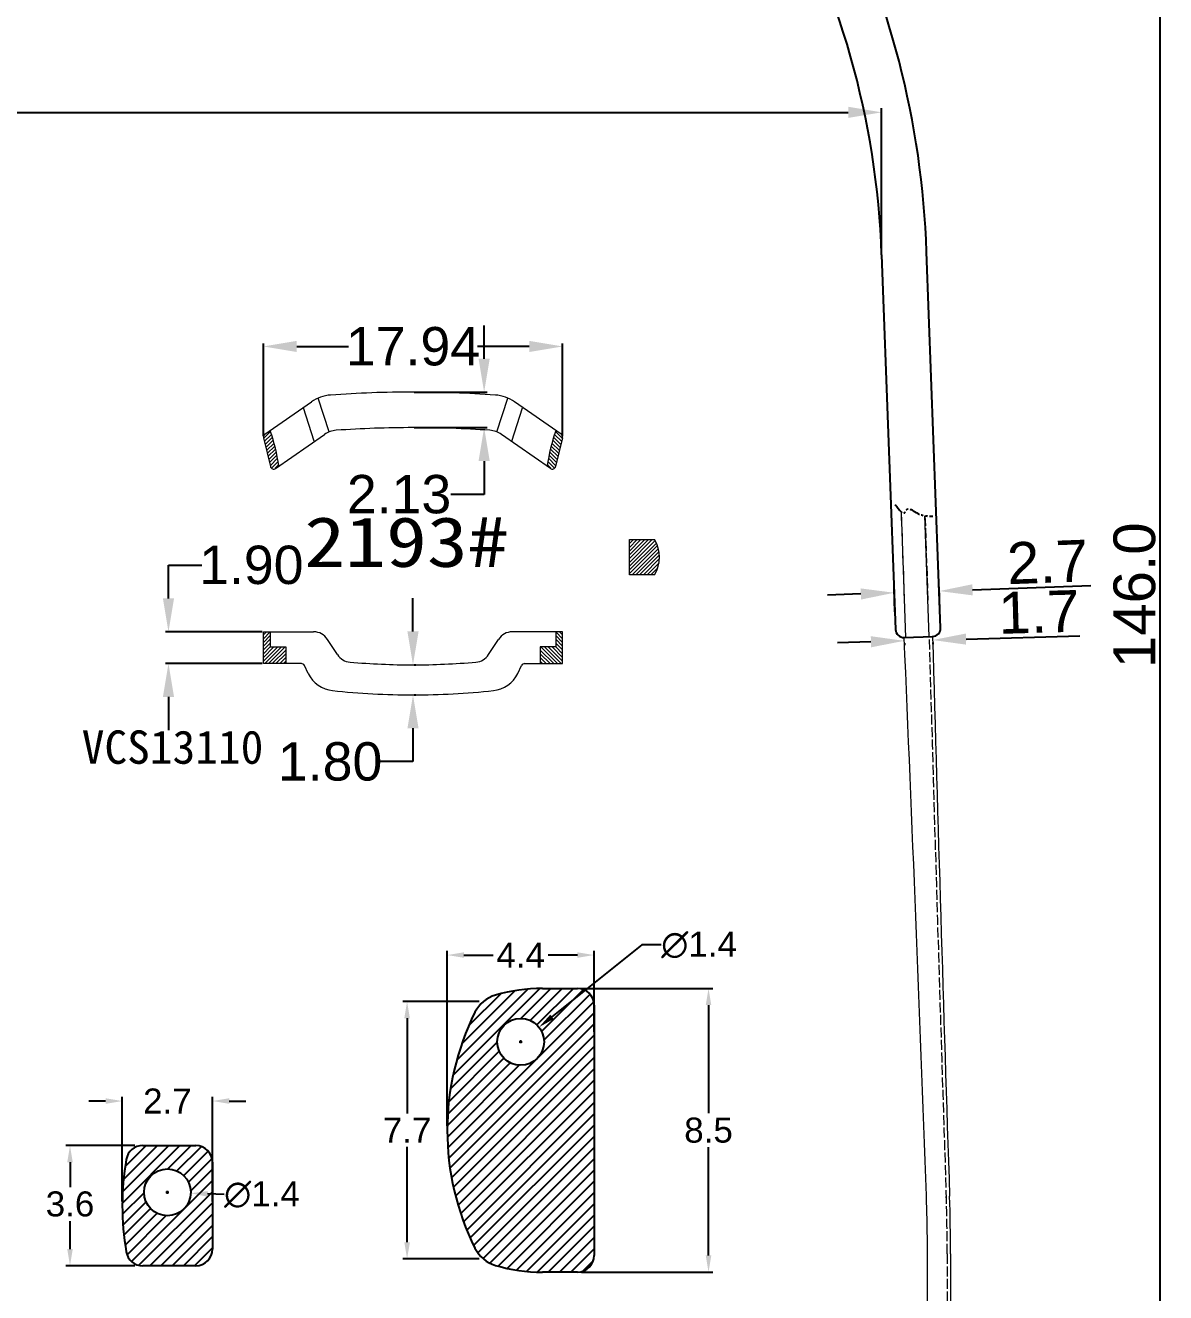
# Model space of a CAD drawing. Header units: millimetres. Extents: x 1167 to 2269, y 1197 to 1555.
# Drawn here: x 1538.1 to 1606.4, y 1357.3 to 1433.2 of the extents above; entities that cross this region are included whole.
import ezdxf

# ---------------------------------------------------------------- set-up
doc = ezdxf.new("R2010")
doc.units = ezdxf.units.MM
doc.linetypes.add('ACAD_ISO02W100', pattern=[15, 12, -3])
doc.linetypes.add('PHANTOM2', pattern=[1.25, 0.625, -0.125, 0.125, -0.125, 0.125, -0.125])
doc.layers.add('Dimension', color=3, linetype='Continuous')
doc.layers.add('标注', color=4, linetype='Continuous', lineweight=5)
doc.styles.get("Standard").update_dxf_attribs({"font": 'arial.ttf'})
doc.styles.add('宋体', font='SimSun.ttf')
doc.dimstyles.get("Standard").update_dxf_attribs({"dimtxt": 0.18, "dimasz": 0.18, "dimexe": 0.18, "dimexo": 0.0625, "dimgap": 0.09, "dimtad": 0, "dimtih": 1, "dimtoh": 1, "dimdec": 4, "dimzin": 0, "dimdsep": 46, "dimtxsty": 'Standard', "dimcen": 0.09, "dimadec": 0, "dimazin": 0, "dimtfac": 1, "dimtdec": 4, "dimtofl": 0, "dimtmove": 0, "dimatfit": 3, "dimfxl": 1, "dimtolj": 1, "dimtzin": 0, "dimarcsym": 0})
doc.dimstyles.new('Standard$0', dxfattribs={"dimtxt": 2.3, "dimasz": 2, "dimexe": 1, "dimexo": 1, "dimgap": 1, "dimtad": 0, "dimtih": 1, "dimtoh": 1, "dimdec": 1, "dimzin": 0, "dimdsep": 46, "dimtxsty": 'Standard', "dimcen": 0, "dimclrd": 4, "dimclre": 4, "dimclrt": 4, "dimadec": 1, "dimazin": 0, "dimtfac": 1, "dimtdec": 1, "dimtofl": 0, "dimtmove": 0, "dimatfit": 0, "dimfxl": 1, "dimtolj": 1, "dimtzin": 0, "dimarcsym": 0})

# ---------------------------------------------------------------- blocks, each defined once
blk = doc.blocks.new('*D229')
at = {"color": 0, "lineweight": -2, "transparency": 16777216}
for p, q in [((1552.374, 1408.586), (1552.374, 1414.131)), ((1554.374, 1413.951), (1557.485, 1413.951)), ((1568.31, 1413.951), (1565.2, 1413.951)), ((1570.31, 1408.586), (1570.31, 1414.131))]:
    blk.add_line(p, q, dxfattribs=at)
at = {"color": 0, "transparency": 16777216}
for points in [[(1554.374, 1414.285), (1554.374, 1413.618), (1552.374, 1413.951)], [(1568.31, 1414.285), (1568.31, 1413.618), (1570.31, 1413.951)]]:
    blk.add_solid(points, dxfattribs=at)
at = {"layer": 'Defpoints', "color": 0, "transparency": 16777216}
for p in [(1570.31, 1413.951), (1552.374, 1408.524), (1570.31, 1408.524)]:
    blk.add_point(p, dxfattribs=at)
at = {"color": 0, "lineweight": 9, "transparency": 16777216, "insert": (1561.342, 1413.951), "char_height": 2.3, "attachment_point": 5}
blk.add_mtext('\\A1;17.94', dxfattribs=at)
blk = doc.blocks.new('*D230')
at = {"color": 0, "lineweight": -2, "transparency": 16777216}
for p, q in [((1546.69, 1398.852), (1546.69, 1400.852)), ((1546.69, 1400.852), (1548.69, 1400.852)), ((1552.312, 1396.852), (1546.51, 1396.852)), ((1552.312, 1394.952), (1546.51, 1394.952)), ((1546.69, 1392.952), (1546.69, 1390.952))]:
    blk.add_line(p, q, dxfattribs=at)
at = {"color": 0, "transparency": 16777216}
for points in [[(1546.357, 1398.852), (1547.024, 1398.852), (1546.69, 1396.852)], [(1546.357, 1392.952), (1547.024, 1392.952), (1546.69, 1394.952)]]:
    blk.add_solid(points, dxfattribs=at)
at = {"layer": 'Defpoints', "color": 0, "transparency": 16777216}
for p in [(1546.69, 1396.852), (1552.374, 1396.852), (1552.374, 1394.952)]:
    blk.add_point(p, dxfattribs=at)
at = {"color": 0, "lineweight": 9, "transparency": 16777216, "insert": (1551.655, 1400.852), "char_height": 2.3, "attachment_point": 5}
blk.add_mtext('\\A1;1.90', dxfattribs=at)
blk = doc.blocks.new('*D231')
at = {"color": 0, "lineweight": -2, "transparency": 16777216}
for p, q in [((1561.342, 1396.875), (1561.342, 1398.875)), ((1561.405, 1394.875), (1561.522, 1394.875)), ((1561.405, 1393.075), (1561.522, 1393.075)), ((1561.342, 1391.075), (1561.342, 1389.075)), ((1561.342, 1389.075), (1559.342, 1389.075))]:
    blk.add_line(p, q, dxfattribs=at)
at = {"color": 0, "transparency": 16777216}
for points in [[(1561.009, 1396.875), (1561.676, 1396.875), (1561.342, 1394.875)], [(1561.009, 1391.075), (1561.676, 1391.075), (1561.342, 1393.075)]]:
    blk.add_solid(points, dxfattribs=at)
at = {"layer": 'Defpoints', "color": 0, "transparency": 16777216}
for p in [(1561.342, 1394.875), (1561.342, 1393.075), (1561.342, 1393.075)]:
    blk.add_point(p, dxfattribs=at)
at = {"color": 0, "lineweight": 9, "transparency": 16777216, "insert": (1556.377, 1389.075), "char_height": 2.3, "attachment_point": 5}
blk.add_mtext('\\A1;1.80', dxfattribs=at)
blk = doc.blocks.new('*D232')
at = {"color": 0, "lineweight": -2, "transparency": 16777216}
for p, q in [((1565.605, 1413.217), (1565.605, 1415.217)), ((1561.405, 1411.217), (1565.785, 1411.217)), ((1561.405, 1409.087), (1565.785, 1409.087)), ((1565.605, 1407.087), (1565.605, 1405.087)), ((1565.605, 1405.087), (1563.605, 1405.087))]:
    blk.add_line(p, q, dxfattribs=at)
at = {"color": 0, "transparency": 16777216}
for points in [[(1565.272, 1413.217), (1565.939, 1413.217), (1565.605, 1411.217)], [(1565.272, 1407.087), (1565.939, 1407.087), (1565.605, 1409.087)]]:
    blk.add_solid(points, dxfattribs=at)
at = {"layer": 'Defpoints', "color": 0, "transparency": 16777216}
for p in [(1561.342, 1411.217), (1561.342, 1409.087), (1565.605, 1409.087)]:
    blk.add_point(p, dxfattribs=at)
at = {"color": 0, "lineweight": 9, "transparency": 16777216, "insert": (1560.509, 1405.087), "char_height": 2.3, "attachment_point": 5}
blk.add_mtext('\\A1;2.13', dxfattribs=at)
blk = doc.blocks.new('*D196')
at = {"layer": 'Defpoints', "color": 0, "ltscale": 1000, "transparency": 16777216}
for p in [(1589.426, 1427.978), (1456.155, 1420.079), (1589.426, 1419.441)]:
    blk.add_point(p, dxfattribs=at)
at = {"layer": 'Dimension', "color": 3, "lineweight": -2, "ltscale": 1000, "transparency": 16777216}
for p, q in [((1456.155, 1420.329), (1456.155, 1428.228)), ((1458.155, 1427.978), (1587.426, 1427.978)), ((1589.426, 1419.691), (1589.426, 1428.228))]:
    blk.add_line(p, q, dxfattribs=at)
at = {"layer": 'Dimension', "color": 3, "ltscale": 1000, "transparency": 16777216}
for points in [[(1458.155, 1428.311), (1458.155, 1427.644), (1456.155, 1427.978)], [(1587.426, 1428.311), (1587.426, 1427.644), (1589.426, 1427.978)]]:
    blk.add_solid(points, dxfattribs=at)
at = {"layer": 'Dimension', "ltscale": 1000, "transparency": 16777216, "insert": (1524.199, 1429.505), "char_height": 2.5, "attachment_point": 5}
blk.add_mtext('\\A1;133±1', dxfattribs=at)
blk = doc.blocks.new('*D197')
at = {"layer": 'Defpoints', "color": 0, "transparency": 16777216}
for p in [(1571.872, 1472.019), (1606.111, 1472.019), (1589.881, 1326.066)]:
    blk.add_point(p, dxfattribs=at)
at = {"layer": 'Dimension', "color": 3, "lineweight": -2, "transparency": 16777216}
for p, q in [((1572.122, 1472.019), (1606.361, 1472.019)), ((1606.111, 1328.066), (1606.111, 1470.019)), ((1590.131, 1326.066), (1606.361, 1326.066))]:
    blk.add_line(p, q, dxfattribs=at)
at = {"layer": 'Dimension', "color": 3, "transparency": 16777216}
for points in [[(1605.778, 1470.019), (1606.444, 1470.019), (1606.111, 1472.019)], [(1605.778, 1328.066), (1606.444, 1328.066), (1606.111, 1326.066)]]:
    blk.add_solid(points, dxfattribs=at)
at = {"layer": 'Dimension', "transparency": 16777216, "insert": (1604.584, 1399.043), "char_height": 2.5, "attachment_point": 5, "rotation": 90}
blk.add_mtext('\\A1;146.0', dxfattribs=at)
blk = doc.blocks.new('*D200')
at = {"layer": 'Defpoints', "color": 0, "transparency": 16777216}
for p in [(1590.781, 1396.426), (1592.479, 1396.473), (1592.482, 1396.362)]:
    blk.add_point(p, dxfattribs=at)
at = {"layer": 'Dimension', "color": 3, "lineweight": -2, "transparency": 16777216}
for p, q in [((1594.481, 1396.418), (1601.295, 1396.61)), ((1588.785, 1396.258), (1586.785, 1396.202)), ((1590.788, 1396.176), (1590.791, 1396.064)), ((1592.486, 1396.223), (1592.489, 1396.112))]:
    blk.add_line(p, q, dxfattribs=at)
at = {"layer": 'Dimension', "color": 3, "transparency": 16777216}
for points in [[(1588.775, 1396.591), (1588.794, 1395.925), (1590.784, 1396.314)], [(1594.472, 1396.751), (1594.49, 1396.085), (1592.482, 1396.362)]]:
    blk.add_solid(points, dxfattribs=at)
at = {"layer": 'Dimension', "transparency": 16777216, "insert": (1598.845, 1398.047), "char_height": 2.5, "attachment_point": 5, "rotation": 1.61166}
blk.add_mtext('\\A1;1.7', dxfattribs=at)
blk = doc.blocks.new('*D201')
at = {"layer": 'Defpoints', "color": 0, "transparency": 16777216}
for p in [(1592.876, 1399.295), (1592.928, 1397.896), (1590.23, 1397.796)]:
    blk.add_point(p, dxfattribs=at)
at = {"layer": 'Dimension', "color": 3, "lineweight": -2, "transparency": 16777216}
for p, q in [((1590.221, 1398.046), (1590.169, 1399.445)), ((1592.919, 1398.146), (1592.867, 1399.545)), ((1594.875, 1399.37), (1601.964, 1399.633)), ((1588.18, 1399.121), (1586.181, 1399.047))]:
    blk.add_line(p, q, dxfattribs=at)
at = {"layer": 'Dimension', "color": 3, "transparency": 16777216}
for points in [[(1588.167, 1399.454), (1588.192, 1398.788), (1590.178, 1399.195)], [(1594.863, 1399.703), (1594.887, 1399.036), (1592.876, 1399.295)]]:
    blk.add_solid(points, dxfattribs=at)
at = {"layer": 'Dimension', "transparency": 16777216, "insert": (1599.363, 1401.042), "char_height": 2.5, "attachment_point": 5, "rotation": 2.12706}
blk.add_mtext('\\A1;2.7', dxfattribs=at)
blk = doc.blocks.new('*D144')
at = {"layer": 'Defpoints', "color": 0, "transparency": 16777216}
for p in [(1549.327, 1368.741), (1543.924, 1362.472), (1549.327, 1362.472)]:
    blk.add_point(p, dxfattribs=at)
at = {"layer": 'Dimension', "color": 3, "lineweight": -2, "transparency": 16777216}
for p, q in [((1542.924, 1368.741), (1541.924, 1368.741)), ((1543.924, 1362.722), (1543.924, 1368.991)), ((1549.327, 1362.722), (1549.327, 1368.991)), ((1550.327, 1368.741), (1551.327, 1368.741))]:
    blk.add_line(p, q, dxfattribs=at)
at = {"layer": 'Dimension', "color": 3, "transparency": 16777216}
for points in [[(1542.924, 1368.907), (1542.924, 1368.574), (1543.924, 1368.741)], [(1550.327, 1368.907), (1550.327, 1368.574), (1549.327, 1368.741)]]:
    blk.add_solid(points, dxfattribs=at)
at = {"layer": 'Dimension', "transparency": 16777216, "insert": (1546.625, 1368.741), "char_height": 1.5, "attachment_point": 5}
blk.add_mtext('\\A1;2.7', dxfattribs=at)
blk = doc.blocks.new('*D145')
at = {"layer": 'Defpoints', "color": 0, "transparency": 16777216}
for p in [(1544.927, 1366.072), (1540.789, 1358.872), (1544.927, 1358.872)]:
    blk.add_point(p, dxfattribs=at)
at = {"layer": 'Dimension', "color": 3, "lineweight": -2, "transparency": 16777216}
for p, q in [((1544.677, 1366.072), (1540.539, 1366.072)), ((1540.789, 1365.072), (1540.789, 1363.582)), ((1540.789, 1359.872), (1540.789, 1361.549)), ((1544.677, 1358.872), (1540.539, 1358.872))]:
    blk.add_line(p, q, dxfattribs=at)
at = {"layer": 'Dimension', "color": 3, "transparency": 16777216}
for points in [[(1540.623, 1365.072), (1540.956, 1365.072), (1540.789, 1366.072)], [(1540.623, 1359.872), (1540.956, 1359.872), (1540.789, 1358.872)]]:
    blk.add_solid(points, dxfattribs=at)
at = {"layer": 'Dimension', "transparency": 16777216, "insert": (1540.789, 1362.566), "char_height": 1.5, "attachment_point": 5}
blk.add_mtext('\\A1;3.6', dxfattribs=at)
blk = doc.blocks.new('*D146')
at = {"layer": 'Defpoints', "color": 0, "transparency": 16777216}
for p in [(1572.195, 1377.487), (1572.195, 1372.627), (1563.395, 1366.988)]:
    blk.add_point(p, dxfattribs=at)
at = {"layer": 'Dimension', "color": 3, "lineweight": -2, "transparency": 16777216}
for p, q in [((1563.395, 1367.238), (1563.395, 1377.737)), ((1564.395, 1377.487), (1566.152, 1377.487)), ((1571.195, 1377.487), (1569.438, 1377.487)), ((1572.195, 1372.877), (1572.195, 1377.737))]:
    blk.add_line(p, q, dxfattribs=at)
at = {"layer": 'Dimension', "color": 3, "transparency": 16777216}
for points in [[(1564.395, 1377.654), (1564.395, 1377.321), (1563.395, 1377.487)], [(1571.195, 1377.654), (1571.195, 1377.321), (1572.195, 1377.487)]]:
    blk.add_solid(points, dxfattribs=at)
at = {"layer": 'Dimension', "transparency": 16777216, "insert": (1567.795, 1377.487), "char_height": 1.5, "attachment_point": 5}
blk.add_mtext('\\A1;4.4', dxfattribs=at)
blk = doc.blocks.new('*D173')
at = {"layer": 'Defpoints', "color": 0, "transparency": 16777216}
for p in [(1571.195, 1375.488), (1579.051, 1375.488), (1571.195, 1358.488)]:
    blk.add_point(p, dxfattribs=at)
at = {"layer": 'Dimension', "color": 3, "lineweight": -2, "transparency": 16777216}
for p, q in [((1571.445, 1375.488), (1579.301, 1375.488)), ((1579.051, 1374.488), (1579.051, 1368.004)), ((1579.051, 1359.488), (1579.051, 1365.972)), ((1571.445, 1358.488), (1579.301, 1358.488))]:
    blk.add_line(p, q, dxfattribs=at)
at = {"layer": 'Dimension', "color": 3, "transparency": 16777216}
for points in [[(1578.884, 1374.488), (1579.218, 1374.488), (1579.051, 1375.488)], [(1578.884, 1359.488), (1579.218, 1359.488), (1579.051, 1358.488)]]:
    blk.add_solid(points, dxfattribs=at)
at = {"layer": 'Dimension', "transparency": 16777216, "insert": (1579.051, 1366.988), "char_height": 1.5, "attachment_point": 5}
blk.add_mtext('\\A1;8.5', dxfattribs=at)
blk = doc.blocks.new('*D147')
at = {"layer": 'Defpoints', "color": 0, "transparency": 16777216}
for p in [(1565.563, 1374.699), (1560.988, 1359.278), (1565.563, 1359.278)]:
    blk.add_point(p, dxfattribs=at)
at = {"layer": 'Dimension', "color": 3, "lineweight": -2, "transparency": 16777216}
for p, q in [((1565.313, 1374.699), (1560.738, 1374.699)), ((1560.988, 1373.699), (1560.988, 1367.988)), ((1560.988, 1360.278), (1560.988, 1365.988)), ((1565.313, 1359.278), (1560.738, 1359.278))]:
    blk.add_line(p, q, dxfattribs=at)
at = {"layer": 'Dimension', "color": 3, "transparency": 16777216}
for points in [[(1560.821, 1373.699), (1561.155, 1373.699), (1560.988, 1374.699)], [(1560.821, 1360.278), (1561.155, 1360.278), (1560.988, 1359.278)]]:
    blk.add_solid(points, dxfattribs=at)
at = {"layer": 'Dimension', "transparency": 16777216, "insert": (1560.988, 1366.988), "char_height": 1.5, "attachment_point": 5}
blk.add_mtext('\\A1;7.7', dxfattribs=at)
blk = doc.blocks.new('*D174')
at = {"layer": 'Defpoints', "color": 0, "transparency": 16777216}
for p in [(1545.228, 1363.328), (1548.025, 1363.216)]:
    blk.add_point(p, dxfattribs=at)
at = {"layer": 'Dimension', "color": 0, "lineweight": -2, "transparency": 16777216}
for p, q in [((1546.537, 1363.272), (1546.717, 1363.272)), ((1546.627, 1363.182), (1546.627, 1363.362)), ((1550.024, 1363.136), (1549.025, 1363.176))]:
    blk.add_line(p, q, dxfattribs=at)
at = {"layer": 'Dimension', "color": 0, "transparency": 16777216}
blk.add_solid([(1549.031, 1363.343), (1549.018, 1363.01), (1548.025, 1363.216)], dxfattribs=at)
at = {"layer": 'Dimension', "color": 0, "transparency": 16777216, "insert": (1552.292, 1363.136), "char_height": 1.5, "attachment_point": 5}
blk.add_mtext('\\A1;∅1.4', dxfattribs=at)
blk = doc.blocks.new('*D175')
at = {"layer": 'Defpoints', "color": 0, "transparency": 16777216}
for p in [(1568.889, 1373.162), (1566.701, 1371.414)]:
    blk.add_point(p, dxfattribs=at)
at = {"layer": 'Dimension', "color": 0, "lineweight": -2, "transparency": 16777216}
for p, q in [((1575.055, 1378.09), (1569.67, 1373.786)), ((1576.215, 1378.09), (1575.055, 1378.09)), ((1567.705, 1372.288), (1567.885, 1372.288)), ((1567.795, 1372.198), (1567.795, 1372.378))]:
    blk.add_line(p, q, dxfattribs=at)
at = {"layer": 'Dimension', "color": 0, "transparency": 16777216}
blk.add_solid([(1569.566, 1373.916), (1569.774, 1373.656), (1568.889, 1373.162)], dxfattribs=at)
at = {"layer": 'Dimension', "color": 0, "transparency": 16777216, "insert": (1578.484, 1378.09), "char_height": 1.5, "attachment_point": 5}
blk.add_mtext('\\A1;∅1.4', dxfattribs=at)

msp = doc.modelspace()

# ---------------------------------------------------------------- hatches: boundary and pattern name
at = {"lineweight": 9}
h = msp.add_hatch(dxfattribs=at)
h.set_pattern_fill('ANSI31', color=1, scale=0.05, style=0)
h.set_pattern_definition([(45, (163.98925, 843.7493), (-0.112253202, 0.112253202), [])])
h.paths.add_polyline_path([(1552.38623, 1408.45078, -0.30927589), (1552.4664, 1408.66189), (1552.79238, 1408.88874, -0.04903315), (1553.29615, 1406.80269), (1553.0979, 1406.66473, -0.52756193), (1552.78925, 1406.78194)])
h = msp.add_hatch(dxfattribs=at)
h.set_pattern_fill('ANSI31', color=1, scale=0.05, style=0)
h.set_pattern_definition([(135, (2958.6955, 843.7493), (0.112253202, 0.112253202), [])])
h.paths.add_polyline_path([(1570.29852, 1408.45078, 0.30927589), (1570.21835, 1408.66189), (1569.89238, 1408.88874, 0.04903315), (1569.38861, 1406.80269), (1569.58685, 1406.66473, 0.52756193), (1569.8955, 1406.78194)])
h = msp.add_hatch(dxfattribs=at)
h.set_pattern_fill('ANSI31', color=1, scale=0.05, style=0)
h.set_pattern_definition([(45, (163.98925, 841.7934), (-0.112253202, 0.112253202), [])])
edge = h.paths.add_edge_path()
edge.add_arc((1574.12713, 1401.3259), 1.9875, 328.1092082, 391.8907918)
edge.add_line((1575.81463, 1402.3759), (1574.31463, 1402.3759))
edge.add_line((1574.31463, 1402.3759), (1574.31463, 1400.2759))
edge.add_line((1574.31463, 1400.2759), (1575.81463, 1400.2759))
h = msp.add_hatch(dxfattribs=at)
h.set_pattern_fill('ANSI31', color=1, scale=0.05, style=0)
h.set_pattern_definition([(45, (163.98925, 842.76876), (-0.112253202, 0.112253202), [])])
h.paths.add_polyline_path([(1553.71755, 1394.95212), (1553.71755, 1395.95212), (1552.79238, 1395.95212), (1552.79238, 1396.85212), (1552.37435, 1396.85212), (1552.37435, 1394.95212)])
h = msp.add_hatch(dxfattribs=at)
h.set_pattern_fill('ANSI31', color=1, scale=0.05, style=0)
h.set_pattern_definition([(135, (2958.6955, 842.76876), (0.112253202, 0.112253202), [])])
h.paths.add_polyline_path([(1570.3104, 1394.95212), (1570.3104, 1396.85212), (1569.89238, 1396.85212), (1569.89238, 1395.95212), (1568.9672, 1395.95212), (1568.9672, 1394.95212)])

# ---------------------------------------------------------------- linework, layer by layer
for p, q in [((1589.42598, 1419.44104), (1590.26039, 1396.98318)), ((1592.95821, 1397.08877), (1592.12127, 1419.62276)), ((1590.777, 1396.51229), (1592.47597, 1396.57162)), ((1569.09736, 1375.48804), (1571.19509, 1375.48804)), ((1572.19509, 1374.48804), (1572.19509, 1359.48804)), ((1545.14665, 1366.07211), (1548.32658, 1366.07211)), ((1549.32658, 1365.07211), (1549.32658, 1359.87211)), ((1548.32658, 1358.87211), (1545.14665, 1358.87211)), ((1571.19509, 1358.48804), (1569.09736, 1358.48804))]:
    msp.add_line(p, q)
at = {"color": 0, "lineweight": 9}
for p, q in [((1556.32203, 1408.83293), (1555.66541, 1410.85161)), ((1566.36272, 1408.83293), (1567.01934, 1410.85161)), ((1552.46011, 1408.68797), (1555.25581, 1410.63352)), ((1555.42467, 1408.28394), (1554.7784, 1410.27082)), ((1567.26008, 1408.28394), (1567.90636, 1410.27082)), ((1570.22464, 1408.68797), (1567.42894, 1410.63352)), ((1553.1042, 1406.63865), (1556.03858, 1408.68071)), ((1569.58055, 1406.63865), (1566.64617, 1408.68071)), ((1552.37994, 1408.47686), (1552.79555, 1406.75587)), ((1570.30481, 1408.47686), (1569.8892, 1406.75587)), ((1574.31463, 1402.3759), (1575.81463, 1402.3759)), ((1574.31463, 1400.2759), (1574.31463, 1402.3759)), ((1575.81463, 1400.2759), (1574.31463, 1400.2759)), ((1552.37435, 1396.85212), (1555.38621, 1396.85212)), ((1552.37435, 1394.95212), (1552.37435, 1396.85212)), ((1552.79238, 1396.85212), (1552.79238, 1395.95212)), ((1556.81738, 1395.48816), (1556.22384, 1396.39835)), ((1565.86737, 1395.48816), (1566.46091, 1396.39835)), ((1570.3104, 1396.85212), (1567.29854, 1396.85212)), ((1569.89238, 1396.85212), (1569.89238, 1395.95212)), ((1570.3104, 1394.95212), (1570.3104, 1396.85212)), ((1552.79238, 1395.95212), (1553.71755, 1395.95212)), ((1553.71755, 1395.95212), (1553.71755, 1394.95212)), ((1569.89238, 1395.95212), (1568.9672, 1395.95212)), ((1568.9672, 1395.95212), (1568.9672, 1394.95212)), ((1554.65324, 1394.95212), (1552.37435, 1394.95212)), ((1568.03151, 1394.95212), (1570.3104, 1394.95212)), ((1555.06942, 1394.35347), (1554.83311, 1394.83956)), ((1567.61533, 1394.35347), (1567.85164, 1394.83956))]:
    msp.add_line(p, q, dxfattribs=at)
at = {"color": 251, "linetype": 'ACAD_ISO02W100', "lineweight": 13, "ltscale": 0.05}
for p, q in [((1590.80042, 1398.707), (1590.61462, 1404.02756)), ((1592.02308, 1403.8099), (1592.19957, 1398.75586))]:
    msp.add_line(p, q, dxfattribs=at)
at = {"color": 6, "linetype": 'Continuous'}
for p, q in [((1563.74392, 1370.29719), (1568.93343, 1375.4867)), ((1563.96096, 1371.18774), (1568.22296, 1375.44974)), ((1564.26282, 1372.16313), (1567.45134, 1375.35164)), ((1564.68852, 1373.26234), (1566.59644, 1375.17026)), ((1567.80824, 1373.68798), (1569.6083, 1375.48804)), ((1568.36193, 1373.56816), (1570.28182, 1375.48804)), ((1568.76496, 1373.29767), (1570.95534, 1375.48804)), ((1569.04984, 1372.90902), (1571.55993, 1375.41911)), ((1569.19221, 1372.37788), (1571.9538, 1375.13947)), ((1563.42948, 1365.94163), (1572.17506, 1374.68721)), ((1563.48273, 1365.32136), (1572.19509, 1374.03372)), ((1563.55752, 1364.72263), (1572.19509, 1373.3602)), ((1563.5903, 1369.47005), (1566.39515, 1372.2749)), ((1563.65203, 1364.14362), (1572.19509, 1372.68668)), ((1563.42456, 1367.95727), (1566.78546, 1371.31817)), ((1563.48682, 1368.69305), (1566.51498, 1371.7212)), ((1563.76473, 1363.5828), (1572.19509, 1372.01316)), ((1563.89436, 1363.03892), (1572.19509, 1371.33965)), ((1563.3972, 1367.25638), (1567.17411, 1371.0333)), ((1563.40003, 1366.5857), (1567.70526, 1370.89093)), ((1564.03985, 1362.51089), (1572.19509, 1370.66613)), ((1564.2003, 1361.99781), (1572.19509, 1369.99261)), ((1564.37492, 1361.49891), (1572.19509, 1369.31909)), ((1564.56304, 1361.01352), (1572.19509, 1368.64557)), ((1564.7641, 1360.54106), (1572.19509, 1367.97205)), ((1564.9776, 1360.08104), (1572.19509, 1367.29853)), ((1543.92486, 1362.62129), (1547.37568, 1366.07211)), ((1543.94603, 1363.31598), (1546.70216, 1366.07211)), ((1544.00008, 1364.04355), (1546.02864, 1366.07211)), ((1544.0926, 1364.80959), (1545.35512, 1366.07211)), ((1546.64902, 1364.67193), (1548.0492, 1366.07211)), ((1547.19993, 1364.54932), (1548.66405, 1366.01344)), ((1565.21926, 1359.64917), (1572.19509, 1366.62501)), ((1547.60124, 1364.27711), (1549.06766, 1365.74353)), ((1547.88443, 1363.88678), (1549.29977, 1365.30212)), ((1565.54049, 1359.29689), (1572.19509, 1365.95149)), ((1565.94379, 1359.02667), (1572.19509, 1365.27797)), ((1548.02424, 1363.35307), (1549.32658, 1364.65541)), ((1566.43861, 1358.84797), (1572.19509, 1364.60445)), ((1544.47548, 1359.1308), (1549.32658, 1363.98189)), ((1566.97912, 1358.71496), (1572.19509, 1363.93093)), ((1543.93237, 1361.95528), (1545.22676, 1363.24967)), ((1544.91703, 1358.89883), (1549.32658, 1363.30837)), ((1567.54668, 1358.609), (1572.19509, 1363.25742)), ((1543.96531, 1361.3147), (1545.34937, 1362.69876)), ((1544.0211, 1360.69697), (1545.62158, 1362.29745)), ((1545.56383, 1358.87211), (1549.32658, 1362.63486)), ((1568.14472, 1358.53352), (1572.19509, 1362.5839)), ((1544.09766, 1360.10001), (1546.01191, 1362.01426)), ((1544.20544, 1359.53427), (1546.54562, 1361.87445)), ((1546.23735, 1358.87211), (1549.32658, 1361.96134)), ((1568.77786, 1358.49315), (1572.19509, 1361.91038)), ((1546.91087, 1358.87211), (1549.32658, 1361.28782)), ((1569.44628, 1358.48804), (1572.19509, 1361.23686)), ((1547.58439, 1358.87211), (1549.32658, 1360.6143)), ((1548.25791, 1358.87211), (1549.32658, 1359.94078)), ((1570.1198, 1358.48804), (1572.19509, 1360.56334)), ((1570.79332, 1358.48804), (1572.19509, 1359.88982)), ((1571.52166, 1358.54287), (1572.14027, 1359.16147))]:
    msp.add_line(p, q, dxfattribs=at)
msp.add_circle((1567.79509, 1372.28804), 1.4)
at = {"linetype": 'Continuous'}
msp.add_circle((1546.62658, 1363.27211), 1.4, dxfattribs=at)
for centre, radius, start, end in [((1539.45643, 1417.69606), 50, 2, 29.6535245), ((1539.15356, 1417.77308), 53, 2, 27), ((1590.75955, 1397.01199), 0.5, 182, 272), ((1592.45852, 1397.07132), 0.5, 272, 2), ((1569.09736, 1365.48804), 10, 90, 106.3362138), ((1571.19509, 1374.48804), 1, 0, 90), ((1566.84717, 1373.16506), 2, 106.3362138, 153.5395548), ((1579.25781, 1366.98804), 15.86288, 153.5395548, 206.4604452), ((1545.14665, 1365.07211), 1, 90, 170.2189137), ((1548.32658, 1365.07211), 1, 0, 90), ((1560.22872, 1362.47211), 16.30454, 170.2189137, 189.7810863), ((1545.14665, 1359.87211), 1, 189.7810863, 270), ((1548.32658, 1359.87211), 1, 270, 0), ((1571.19509, 1359.48804), 1, 270, 0), ((1569.09736, 1368.48804), 10, 253.6637862, 270)]:
    msp.add_arc(centre, radius, start, end)
at = {"color": 0, "lineweight": 9}
for centre, radius, start, end in [((1556.56959, 1408.74566), 2.3, 94.120986, 124.8343744), ((1561.34238, 1342.50204), 68.71534, 90, 94.120986), ((1561.34238, 1342.50204), 68.71534, 85.879014, 90), ((1566.11517, 1408.74566), 2.3, 55.1656256, 85.879014), ((1552.57435, 1408.52381), 0.2, 124.8343744, 193.5766838), ((1542.43392, 1405.28337), 10.96797, 7.9623954, 19.1909723), ((1556.83827, 1407.53158), 1.4, 93.9621192, 124.8343744), ((1561.34238, 1342.50204), 66.58534, 90, 93.9621192), ((1561.34238, 1342.50204), 66.58534, 86.0378808, 90), ((1565.84648, 1407.53158), 1.4, 55.1656256, 86.0378808), ((1580.25084, 1405.28337), 10.96797, 160.8090277, 172.0376046), ((1570.1104, 1408.52381), 0.2, 346.4233162, 55.1656256), ((1552.98996, 1406.80281), 0.2, 193.5766838, 304.8343744), ((1569.69479, 1406.80281), 0.2, 235.1656256, 346.4233162), ((1574.12713, 1401.3259), 1.9875, 328.1092082, 31.8907918), ((1555.38621, 1395.85212), 1, 33.1085975, 90), ((1567.29854, 1395.85212), 1, 90, 146.8914025), ((1554.65324, 1394.75212), 0.2, 25.9259697, 90), ((1557.65502, 1396.03439), 1, 213.1085975, 265.0389414), ((1561.34238, 1438.51355), 43.6389, 265.0389414, 270), ((1561.34238, 1438.51355), 43.6389, 270, 274.9610586), ((1565.02973, 1396.03439), 1, 274.9610586, 326.8914025), ((1568.03151, 1394.75212), 0.2, 90, 154.0740303), ((1556.72046, 1395.1561), 1.8358, 205.9259697, 263.9152373), ((1565.96429, 1395.1561), 1.8358, 276.0847627, 334.0740303), ((1561.34238, 1438.51355), 45.4389, 263.9152373, 270), ((1561.34238, 1438.51355), 45.4389, 270, 276.0847627)]:
    msp.add_arc(centre, radius, start, end, dxfattribs=at)
at = {"color": 251, "linetype": 'ACAD_ISO02W100', "lineweight": 13, "ltscale": 0.05}
for centre, radius, start, end in [((8800.18878, 1599.09495), 7210.76245, 181.610877031, 181.877481586), ((1493.35097, 1359.75274), 100, 359.9045176, 1.8774816), ((8804.10327, 1347.56949), 7210.76245, 179.904517558, 180.171079634)]:
    msp.add_arc(centre, radius, start, end, dxfattribs=at)
at = {"color": 6, "linetype": 'Continuous'}
msp.add_arc((1566.84717, 1360.81102), 2, 206.4604452, 253.6637862, dxfattribs=at)
at = {"linetype": 'PHANTOM2'}
msp.add_spline([(1590.24179, 1404.4765), (1590.8328, 1404.01664), (1590.94918, 1404.19661), (1591.46321, 1404.01776), (1592.49757, 1403.77506)], degree=3, dxfattribs=at)
at = {"layer": '标注', "color": 0, "lineweight": 13, "ltscale": 5}
for p, q in [((1590.87694, 1396.51578), (1590.61462, 1404.02756)), ((1592.27609, 1396.56464), (1592.02308, 1403.8099)), ((1590.777, 1396.51229), (1592.47597, 1396.57162))]:
    msp.add_line(p, q, dxfattribs=at)
for centre, radius, start, end in [((-3155.12047, 1191.07059), 4750.342, 2.07502545, 2.47868788), ((8800.18878, 1599.27066), 7210.56245, 181.610877031, 181.877508576), ((1492.17217, 1359.45068), 100, 0.0320134, 2.0750255), ((1493.55097, 1359.75585), 100, 359.9044906, 1.8775086), ((-3158.1691, 1356.85236), 4750.342, 359.62835093, 0.03201335), ((8804.10327, 1347.56949), 7210.56245, 179.904490568, 180.171079634)]:
    msp.add_arc(centre, radius, start, end, dxfattribs=at)

# ---------------------------------------------------------------- texts
at = {"color": 0, "lineweight": 9, "insert": (1554.82972, 1403.74309), "char_height": 3, "width": 14.4151723, "attachment_point": 1}
msp.add_mtext('{\\fSimSun|b1|i0|c134|p2;\\W1.2;2193#}', dxfattribs=at)
at = {"color": 4, "lineweight": 9, "insert": (1541.49158, 1390.94635), "char_height": 2, "width": 17.9825185, "attachment_point": 1, "style": '宋体'}
msp.add_mtext('VCS13110', dxfattribs=at)

# ---------------------------------------------------------------- dimensions: what is measured, and where the dimension line sits
at = {"color": 3, "lineweight": 9}
dim = msp.add_linear_dim(base=(1570.3104, 1413.95142), p1=(1552.37435, 1408.52381), p2=(1570.3104, 1408.52381), dimstyle='Standard$0', override={"dimasz": 2, "dimexe": 0.18, "dimexo": 0.0625, "dimgap": 0.09, "dimdec": 2, "dimtxsty": 'Standard', "dimcen": 0.09, "dimclrd": 0, "dimclre": 0, "dimclrt": 0, "dimtdec": 2, "dimatfit": 3, "dimfxl": 1.25, "dimarcsym": 0}, dxfattribs=at)
dim.commit()
dim.dimension.update_dxf_attribs({"geometry": '*D229', "text_midpoint": (1561.34238, 1413.95142)})
for p1, p2, distance, picture, middle in [((1561.34238, 1411.21738), (1561.34238, 1409.08738), 4.26305, '*D232', (1560.50864, 1405.08738)), ((1552.37435, 1394.95212), (1552.37435, 1396.85212), 5.6839, '*D230', (1551.65545, 1400.85212)), ((1561.34238, 1394.87465), (1561.34238, 1393.07465), 0, '*D231', (1556.37738, 1389.07465))]:
    dim = msp.add_aligned_dim(p1=p1, p2=p2, distance=distance, dimstyle='Standard$0', override={"dimasz": 2, "dimexe": 0.18, "dimexo": 0.0625, "dimgap": 0.09, "dimdec": 2, "dimtxsty": 'Standard', "dimcen": 0.09, "dimclrd": 0, "dimclre": 0, "dimclrt": 0, "dimtdec": 2, "dimatfit": 3, "dimfxl": 1.25, "dimarcsym": 0}, dxfattribs=at)
    dim.commit()
    dim.dimension.update_dxf_attribs({"geometry": picture, "text_midpoint": middle})
at = {"layer": 'Dimension'}
for base, p1, p2, override, picture, middle in [((1606.11084, 1472.01943), (1589.88101, 1326.06645), (1571.87209, 1472.01943), {"dimtxt": 2.5, "dimexe": 0.25, "dimexo": 0.25, "dimgap": 0.25, "dimtad": 1, "dimtih": 0, "dimtoh": 0, "dimclrd": 3, "dimclre": 3, "dimclrt": 256, "dimadec": 2, "dimtdec": 2, "dimatfit": 3}, '*D197', (1604.58441, 1399.04294)), ((1579.05098, 1375.48804), (1571.19509, 1358.48804), (1571.19509, 1375.48804), {"dimtxt": 1.5, "dimasz": 1, "dimexe": 0.25, "dimexo": 0.25, "dimgap": 0.25, "dimlfac": 0.5, "dimclrd": 3, "dimclre": 3, "dimclrt": 256, "dimadec": 0, "dimtdec": 2, "dimatfit": 3}, '*D173', (1579.05098, 1366.98804))]:
    dim = msp.add_linear_dim(base=base, p1=p1, p2=p2, angle=90, dimstyle='Standard$0', override=override, dxfattribs=at)
    dim.commit()
    dim.dimension.update_dxf_attribs({"geometry": picture, "text_midpoint": middle})
at = {"layer": 'Dimension', "color": 40, "ltscale": 1000, "true_color": 0xf8d731}
dim = msp.add_linear_dim(base=(1589.42598, 1427.97767), p1=(1456.15495, 1420.0786), p2=(1589.42598, 1419.44104), dimstyle='Standard$0', override={"dimtxt": 2.5, "dimexe": 0.25, "dimexo": 0.25, "dimgap": 0.25, "dimtad": 1, "dimtih": 0, "dimtoh": 0, "dimdec": 0, "dimclrd": 3, "dimclre": 3, "dimclrt": 256, "dimadec": 0, "dimtol": 1, "dimtp": 1, "dimtm": 1, "dimtdec": 0, "dimatfit": 3, "dimfxl": 1.25, "dimarcsym": 2}, dxfattribs=at)
dim.commit()
dim.dimension.update_dxf_attribs({"geometry": '*D196', "text_midpoint": (1524.19943, 1427.97767), "dimtype": 160})
at = {"layer": 'Dimension'}
for p1, p2, distance, override, picture, middle in [((1590.23019, 1397.79585), (1592.92823, 1397.89606), 1.40027, {"dimtxt": 2.5, "dimexe": 0.25, "dimexo": 0.25, "dimgap": 0.25, "dimtad": 1, "dimtih": 0, "dimtoh": 0, "dimclrd": 3, "dimclre": 3, "dimclrt": 256, "dimadec": 2, "dimtdec": 2, "dimatfit": 3}, '*D201', (1599.36295, 1401.04244)), ((1590.78076, 1396.42562), (1592.47873, 1396.47339), -0.1115, {"dimtxt": 2.5, "dimexe": 0.25, "dimexo": 0.25, "dimgap": 0.25, "dimtad": 1, "dimtih": 0, "dimtoh": 0, "dimclrd": 3, "dimclre": 3, "dimclrt": 256, "dimadec": 2, "dimtdec": 2, "dimatfit": 3}, '*D200', (1598.84508, 1398.04668)), ((1543.92418, 1362.47211), (1549.32658, 1362.47211), 6.26852, {"dimtxt": 1.5, "dimasz": 1, "dimexe": 0.25, "dimexo": 0.25, "dimgap": 0.25, "dimlfac": 0.5, "dimclrd": 3, "dimclre": 3, "dimclrt": 256, "dimadec": 0, "dimtdec": 2, "dimatfit": 3}, '*D144', (1546.62538, 1368.74063))]:
    dim = msp.add_aligned_dim(p1=p1, p2=p2, distance=distance, dimstyle='Standard$0', override=override, dxfattribs=at)
    dim.commit()
    dim.dimension.update_dxf_attribs({"geometry": picture, "text_midpoint": middle})
dim = msp.add_diameter_dim_2p(p1=(1566.70138, 1371.41409), p2=(1568.8888, 1373.162), dimstyle='Standard', override={"dimtxt": 1.5, "dimasz": 1, "dimtad": 0, "dimtih": 1, "dimtoh": 1, "dimdec": 1, "dimlfac": 0.5, "dimadec": 0}, dxfattribs=at)
dim.commit()
dim.dimension.update_dxf_attribs({"geometry": '*D175', "text_midpoint": (1578.48368, 1378.08951), "dimtype": 163})
dim = msp.add_linear_dim(base=(1572.19509, 1377.48746), p1=(1563.39493, 1366.98804), p2=(1572.19509, 1372.62734), dimstyle='Standard$0', override={"dimtxt": 1.5, "dimasz": 1, "dimexe": 0.25, "dimexo": 0.25, "dimgap": 0.25, "dimlfac": 0.5, "dimclrd": 3, "dimclre": 3, "dimclrt": 256, "dimadec": 0, "dimtdec": 2, "dimatfit": 3}, dxfattribs=at)
dim.commit()
dim.dimension.update_dxf_attribs({"geometry": '*D146', "text_midpoint": (1567.79501, 1377.48746)})
for base, p1, p2, picture, middle in [((1560.98809, 1359.27754), (1565.56326, 1374.69855), (1565.56326, 1359.27754), '*D147', (1560.98809, 1366.98804)), ((1540.78937, 1358.87211), (1544.92658, 1366.07211), (1544.92658, 1358.87211), '*D145', (1540.78937, 1362.56564))]:
    dim = msp.add_linear_dim(base=base, p1=p1, p2=p2, angle=90, dimstyle='Standard$0', override={"dimtxt": 1.5, "dimasz": 1, "dimexe": 0.25, "dimexo": 0.25, "dimgap": 0.25, "dimlfac": 0.5, "dimclrd": 3, "dimclre": 3, "dimclrt": 256, "dimadec": 0, "dimtdec": 2, "dimatfit": 3}, dxfattribs=at)
    dim.commit()
    dim.dimension.update_dxf_attribs({"geometry": picture, "text_midpoint": middle, "dimtype": 160})
dim = msp.add_diameter_dim_2p(p1=(1545.2277, 1363.32804), p2=(1548.02546, 1363.21618), dimstyle='Standard', override={"dimtxt": 1.5, "dimasz": 1, "dimtad": 0, "dimtih": 1, "dimtoh": 1, "dimdec": 1, "dimlfac": 0.5, "dimadec": 0}, dxfattribs=at)
dim.commit()
dim.dimension.update_dxf_attribs({"geometry": '*D174', "text_midpoint": (1552.29224, 1363.13627)})

doc.saveas('drawing.dxf')
